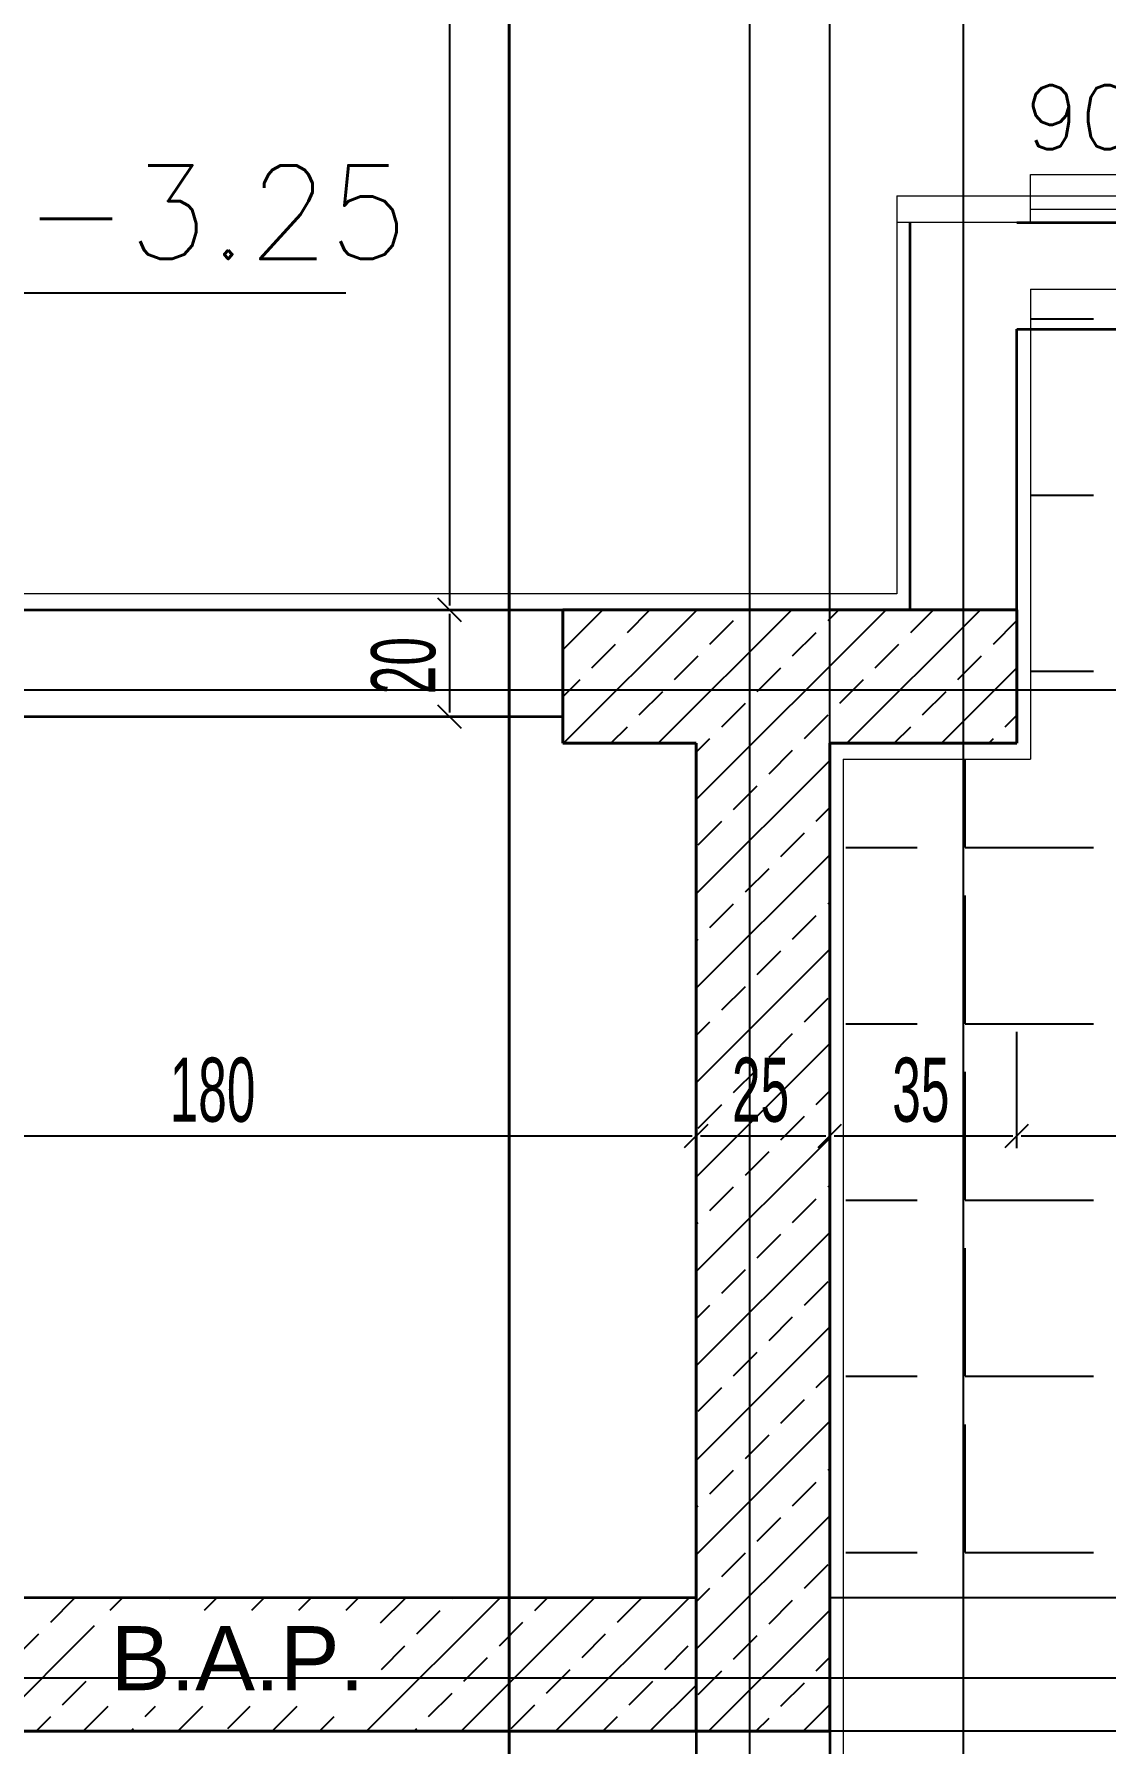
# Model space of a CAD drawing. Header units: inches. Extents: x -7543 to -822, y 102837 to 190349.
# Drawn here: x -836.25188 to -836.23183, y 102837.18519 to 102837.2172 of the extents above; entities that cross this region are included whole.
import ezdxf
from ezdxf.enums import TextEntityAlignment as Align

# ---------------------------------------------------------------- set-up
doc = ezdxf.new("R2010")
doc.units = ezdxf.units.IN
doc.header["$MEASUREMENT"] = 0
doc.linetypes.add('DASHDOTX2', pattern=[2, 1, -0.5, 0, -0.5])
doc.linetypes.add('DASHED', pattern=[19.05, 12.7, -6.35])
doc.layers.get('Defpoints').update_dxf_attribs({"lineweight": 25})
for name, color, linetype, lineweight in [('AKS', 1, 'Continuous', 25), ('ICOL', 55, 'Continuous', 25), ('KESİT', 7, 'Continuous', 40), ('KOLON', 2, 'Continuous', 40), ('SIVA', 150, 'Continuous', 15), ('TARAMA', 8, 'Continuous', 25), ('YAZI', 7, 'Continuous', 25)]:
    doc.layers.add(name, color=color, linetype=linetype, lineweight=lineweight)
doc.layers.add('DUVAR', color=7, linetype='Continuous', lineweight=35, true_color=0xfc4642)
doc.layers.add('KAPI', color=7, linetype='Continuous', lineweight=18, true_color=0xffb360)
doc.styles.add('OLCU', font='tromand.shx', dxfattribs={"width": 0.6, "height": 12})
doc.styles.add('TURKCE', font='arial.ttf')
doc.styles.add('TXTX', font='TXTX')
doc.styles.add('ÖLÇÜ', font='simplex.shx')

msp = doc.modelspace()

# ---------------------------------------------------------------- linework, layer by layer
at = {"layer": 'AKS', "linetype": 'DASHDOTX2', "ltscale": 10}
for p, q in [((-836.238494, 102837.180696), (-836.238494, 102837.317578)), ((-836.236994, 102837.180696), (-836.236994, 102837.317578)), ((-836.234494, 102837.180696), (-836.234494, 102837.317578)), ((-836.36717, 102837.204925), (-836.119115, 102837.204925)), ((-836.366996, 102837.186425), (-836.119115, 102837.186425))]:
    msp.add_line(p, q, dxfattribs=at)
at = {"layer": 'Defpoints'}
for p, q in [((-836.233494, 102837.203925), (-836.233494, 102837.211675)), ((-836.233494, 102837.211675), (-836.217494, 102837.211675)), ((-836.236994, 102837.187925), (-836.236994, 102837.203925)), ((-836.236994, 102837.203925), (-836.233494, 102837.203925)), ((-836.177994, 102837.187925), (-836.236994, 102837.187925)), ((-836.160994, 102837.185425), (-836.335994, 102837.185425))]:
    msp.add_line(p, q, dxfattribs=at)
at = {"layer": 'DUVAR'}
for p, q in [((-836.235494, 102837.213675), (-836.235494, 102837.206425)), ((-836.233494, 102837.213675), (-836.219494, 102837.213675)), ((-836.233494, 102837.206425), (-836.233494, 102837.211675)), ((-836.233494, 102837.211675), (-836.217494, 102837.211675)), ((-836.254994, 102837.206425), (-836.241994, 102837.206425)), ((-836.254994, 102837.204425), (-836.241994, 102837.204425)), ((-836.239494, 102837.187925), (-836.257494, 102837.187925)), ((-836.239494, 102837.185425), (-836.257494, 102837.185425)), ((-836.257494, 102837.185425), (-836.239494, 102837.185425)), ((-836.239494, 102837.185425), (-836.239494, 102837.169993)), ((-836.236994, 102837.185425), (-836.236994, 102837.169493))]:
    msp.add_line(p, q, dxfattribs=at)
at = {"layer": 'ICOL'}
for p, q in [((-836.244115, 102837.261597), (-836.244115, 102837.206503)), ((-836.256582, 102837.21236), (-836.24605, 102837.21236)), ((-836.244335, 102837.206645), (-836.243894, 102837.206204)), ((-836.244335, 102837.206645), (-836.243894, 102837.206204)), ((-836.244349, 102837.206425), (-836.242165, 102837.206425)), ((-836.244349, 102837.206425), (-836.242165, 102837.206425)), ((-836.244115, 102837.206347), (-836.244115, 102837.204503)), ((-836.244335, 102837.204645), (-836.243894, 102837.204204)), ((-836.244349, 102837.204425), (-836.242165, 102837.204425)), ((-836.239494, 102837.19634), (-836.239494, 102837.198524)), ((-836.239494, 102837.19634), (-836.239494, 102837.198524)), ((-836.236994, 102837.19634), (-836.236994, 102837.198524)), ((-836.236994, 102837.19634), (-836.236994, 102837.198524)), ((-836.233494, 102837.19634), (-836.233494, 102837.198524)), ((-836.233494, 102837.19634), (-836.233494, 102837.198524)), ((-836.257416, 102837.196574), (-836.239572, 102837.196574)), ((-836.239714, 102837.196354), (-836.239273, 102837.196795)), ((-836.239714, 102837.196354), (-836.239273, 102837.196795)), ((-836.239416, 102837.196574), (-836.237072, 102837.196574)), ((-836.237214, 102837.196354), (-836.236773, 102837.196795)), ((-836.237214, 102837.196354), (-836.236773, 102837.196795)), ((-836.236916, 102837.196574), (-836.233572, 102837.196574)), ((-836.233714, 102837.196354), (-836.233273, 102837.196795)), ((-836.233714, 102837.196354), (-836.233273, 102837.196795)), ((-836.233416, 102837.196574), (-836.217572, 102837.196574))]:
    msp.add_line(p, q, dxfattribs=at)
at = {"layer": 'KAPI'}
for p, q in [((-836.233241, 102837.214575), (-836.225241, 102837.214575)), ((-836.233241, 102837.214175), (-836.233241, 102837.214575)), ((-836.235741, 102837.214175), (-836.233241, 102837.214175)), ((-836.235741, 102837.214175), (-836.235741, 102837.213675)), ((-836.233241, 102837.213675), (-836.233241, 102837.214175)), ((-836.233241, 102837.214175), (-836.225241, 102837.214175)), ((-836.233241, 102837.213675), (-836.235741, 102837.213675))]:
    msp.add_line(p, q, dxfattribs=at)
msp.add_arc((-836.233041, 102837.214375), 0.007803, 358.5312, 91.4688, dxfattribs=at)
at = {"layer": 'KESİT', "linetype": 'DASHED'}
msp.add_line((-836.242993, 102837.173364), (-836.242993, 102837.269909), dxfattribs=at)
at = {"layer": 'KOLON'}
for p, q in [((-836.238994, 102837.206425), (-836.241994, 102837.206425)), ((-836.241994, 102837.206425), (-836.241994, 102837.203925)), ((-836.236994, 102837.206425), (-836.238994, 102837.206425)), ((-836.233494, 102837.206425), (-836.236994, 102837.206425)), ((-836.233494, 102837.203925), (-836.233494, 102837.206425)), ((-836.241994, 102837.203925), (-836.239494, 102837.203925)), ((-836.239494, 102837.203925), (-836.239494, 102837.185425)), ((-836.236994, 102837.195925), (-836.236994, 102837.203925)), ((-836.236994, 102837.203925), (-836.233494, 102837.203925)), ((-836.236994, 102837.185425), (-836.236994, 102837.195925)), ((-836.239494, 102837.185425), (-836.236994, 102837.185425))]:
    msp.add_line(p, q, dxfattribs=at)
at = {"layer": 'SIVA'}
for p, q in [((-836.233241, 102837.213925), (-836.219744, 102837.213925)), ((-836.235741, 102837.213675), (-836.235741, 102837.206725)), ((-836.233241, 102837.212425), (-836.217244, 102837.212425)), ((-836.233241, 102837.212425), (-836.233241, 102837.203625)), ((-836.241694, 102837.206725), (-836.255294, 102837.206725)), ((-836.238994, 102837.206725), (-836.242294, 102837.206725)), ((-836.236994, 102837.206725), (-836.238994, 102837.206725)), ((-836.235741, 102837.206725), (-836.236994, 102837.206725)), ((-836.236744, 102837.203625), (-836.233241, 102837.203625)), ((-836.236744, 102837.203625), (-836.236744, 102837.169743))]:
    msp.add_line(p, q, dxfattribs=at)
at = {"layer": 'TARAMA'}
for p, q in [((-836.233241, 102837.211872), (-836.232061, 102837.211872)), ((-836.233241, 102837.208572), (-836.232061, 102837.208572)), ((-836.241994, 102837.205675), (-836.241244, 102837.206425)), ((-836.241976, 102837.203925), (-836.239476, 102837.206425)), ((-836.240784, 102837.206001), (-836.24036, 102837.206425)), ((-836.240208, 102837.203925), (-836.237708, 102837.206425)), ((-836.239494, 102837.202872), (-836.235941, 102837.206425)), ((-836.239237, 102837.20578), (-836.238795, 102837.206222)), ((-836.237027, 102837.206222), (-836.236825, 102837.206425)), ((-836.236673, 102837.203925), (-836.234173, 102837.206425)), ((-836.23548, 102837.206001), (-836.235057, 102837.206425)), ((-836.233934, 102837.20578), (-836.233494, 102837.20622)), ((-836.23769, 102837.205559), (-836.237248, 102837.206001)), ((-836.241447, 102837.205338), (-836.241005, 102837.20578)), ((-836.2399, 102837.205117), (-836.239458, 102837.205559)), ((-836.236143, 102837.205338), (-836.235701, 102837.20578)), ((-836.234596, 102837.205117), (-836.234154, 102837.205559)), ((-836.238353, 102837.204896), (-836.237911, 102837.205338)), ((-836.234905, 102837.203925), (-836.233494, 102837.205336)), ((-836.233241, 102837.205272), (-836.232061, 102837.205272)), ((-836.241994, 102837.204791), (-836.241668, 102837.205117)), ((-836.240563, 102837.204454), (-836.240121, 102837.204896)), ((-836.236806, 102837.204675), (-836.236364, 102837.205117)), ((-836.235259, 102837.204454), (-836.234817, 102837.204896)), ((-836.239016, 102837.204233), (-836.238574, 102837.204675)), ((-836.237469, 102837.204012), (-836.237027, 102837.204454)), ((-836.233713, 102837.204233), (-836.233494, 102837.204452)), ((-836.241092, 102837.203925), (-836.240784, 102837.204233)), ((-836.239494, 102837.203756), (-836.239237, 102837.204012)), ((-836.235789, 102837.203925), (-836.23548, 102837.204233)), ((-836.234021, 102837.203925), (-836.233934, 102837.204012)), ((-836.238132, 102837.20335), (-836.23769, 102837.203792)), ((-836.234461, 102837.201972), (-836.234461, 102837.203625)), ((-836.239494, 102837.201104), (-836.236994, 102837.203604)), ((-836.238795, 102837.202687), (-836.238353, 102837.203129)), ((-836.237248, 102837.202466), (-836.236994, 102837.20272)), ((-836.239458, 102837.202024), (-836.239016, 102837.202466)), ((-836.237911, 102837.201803), (-836.237469, 102837.202245)), ((-836.239494, 102837.199336), (-836.236994, 102837.201836)), ((-836.236694, 102837.201972), (-836.235361, 102837.201972)), ((-836.234461, 102837.201972), (-836.232061, 102837.201972)), ((-836.238574, 102837.20114), (-836.238132, 102837.201582)), ((-836.234461, 102837.198672), (-836.234461, 102837.201072)), ((-836.239237, 102837.200477), (-836.238795, 102837.200919)), ((-836.237027, 102837.200919), (-836.236994, 102837.200952)), ((-836.23769, 102837.200256), (-836.237248, 102837.200698)), ((-836.239494, 102837.20022), (-836.239458, 102837.200256)), ((-836.239494, 102837.197569), (-836.236994, 102837.200069)), ((-836.238353, 102837.199593), (-836.237911, 102837.200035)), ((-836.239016, 102837.19893), (-836.238574, 102837.199372)), ((-836.237469, 102837.198709), (-836.237027, 102837.199151)), ((-836.239494, 102837.198452), (-836.239237, 102837.198709)), ((-836.238132, 102837.198046), (-836.23769, 102837.198488)), ((-836.236694, 102837.198672), (-836.235361, 102837.198672)), ((-836.234461, 102837.198672), (-836.232061, 102837.198672)), ((-836.239494, 102837.195801), (-836.236994, 102837.198301)), ((-836.238795, 102837.197383), (-836.238353, 102837.197825)), ((-836.234461, 102837.195372), (-836.234461, 102837.197772)), ((-836.237248, 102837.197162), (-836.236994, 102837.197417)), ((-836.239458, 102837.19672), (-836.239016, 102837.197162)), ((-836.237911, 102837.196499), (-836.237469, 102837.196941)), ((-836.239494, 102837.194033), (-836.236994, 102837.196533)), ((-836.238574, 102837.195837), (-836.238132, 102837.196278)), ((-836.239237, 102837.195174), (-836.238795, 102837.195616)), ((-836.237027, 102837.195616), (-836.236994, 102837.195649)), ((-836.23769, 102837.194953), (-836.237248, 102837.195395)), ((-836.236694, 102837.195372), (-836.235361, 102837.195372)), ((-836.234461, 102837.195372), (-836.232061, 102837.195372)), ((-836.239494, 102837.194917), (-836.239458, 102837.194953)), ((-836.239494, 102837.192265), (-836.236994, 102837.194765)), ((-836.238353, 102837.19429), (-836.237911, 102837.194732)), ((-836.234461, 102837.192072), (-836.234461, 102837.194472)), ((-836.239016, 102837.193627), (-836.238574, 102837.194069)), ((-836.237469, 102837.193406), (-836.237027, 102837.193848)), ((-836.239494, 102837.193149), (-836.239237, 102837.193406)), ((-836.238132, 102837.192743), (-836.23769, 102837.193185)), ((-836.239494, 102837.190497), (-836.236994, 102837.192997)), ((-836.238795, 102837.19208), (-836.238353, 102837.192522)), ((-836.237248, 102837.191859), (-836.236994, 102837.192114)), ((-836.239458, 102837.191417), (-836.239016, 102837.191859)), ((-836.236694, 102837.192072), (-836.235361, 102837.192072)), ((-836.234461, 102837.192072), (-836.232061, 102837.192072)), ((-836.237911, 102837.191196), (-836.237469, 102837.191638)), ((-836.239494, 102837.18873), (-836.236994, 102837.19123)), ((-836.234461, 102837.188772), (-836.234461, 102837.191172)), ((-836.238574, 102837.190533), (-836.238132, 102837.190975)), ((-836.239237, 102837.18987), (-836.238795, 102837.190312)), ((-836.237027, 102837.190312), (-836.236994, 102837.190346)), ((-836.23769, 102837.189649), (-836.237248, 102837.190091)), ((-836.239494, 102837.189614), (-836.239458, 102837.189649)), ((-836.239494, 102837.186962), (-836.236994, 102837.189462)), ((-836.238353, 102837.188986), (-836.237911, 102837.189428)), ((-836.239016, 102837.188324), (-836.238574, 102837.188765)), ((-836.236694, 102837.188772), (-836.235361, 102837.188772)), ((-836.234461, 102837.188772), (-836.232061, 102837.188772)), ((-836.237469, 102837.188103), (-836.237027, 102837.188545)), ((-836.250466, 102837.187694), (-836.250235, 102837.187925)), ((-836.249366, 102837.18791), (-836.249351, 102837.187925)), ((-836.248698, 102837.187694), (-836.248467, 102837.187925)), ((-836.247814, 102837.187694), (-836.247583, 102837.187925)), ((-836.24693, 102837.187694), (-836.246699, 102837.187925)), ((-836.245664, 102837.185425), (-836.243164, 102837.187925)), ((-836.245404, 102837.187453), (-836.244931, 102837.187925)), ((-836.244063, 102837.18791), (-836.244047, 102837.187925)), ((-836.243896, 102837.185425), (-836.241396, 102837.187925)), ((-836.242516, 102837.187689), (-836.24228, 102837.187925)), ((-836.242128, 102837.185425), (-836.239628, 102837.187925)), ((-836.239494, 102837.187846), (-836.239237, 102837.188103)), ((-836.251576, 102837.187468), (-836.251134, 102837.18791)), ((-836.246046, 102837.187694), (-836.24583, 102837.18791)), ((-836.244726, 102837.187247), (-836.244284, 102837.187689)), ((-836.240969, 102837.187468), (-836.240527, 102837.18791)), ((-836.239263, 102837.185425), (-836.236994, 102837.187694)), ((-836.238132, 102837.18744), (-836.23769, 102837.187882)), ((-836.252735, 102837.185425), (-836.250755, 102837.187404)), ((-836.243179, 102837.187026), (-836.242737, 102837.187468)), ((-836.252239, 102837.186805), (-836.251797, 102837.187247)), ((-836.245388, 102837.186584), (-836.244946, 102837.187026)), ((-836.241632, 102837.186805), (-836.24119, 102837.187247)), ((-836.240085, 102837.186584), (-836.239643, 102837.187026)), ((-836.238795, 102837.186777), (-836.238353, 102837.187219)), ((-836.243842, 102837.186363), (-836.2434, 102837.186805)), ((-836.237248, 102837.186556), (-836.236994, 102837.18681)), ((-836.251355, 102837.185921), (-836.250913, 102837.186363)), ((-836.242295, 102837.186142), (-836.241853, 102837.186584)), ((-836.240748, 102837.185921), (-836.240306, 102837.186363)), ((-836.239458, 102837.186114), (-836.239016, 102837.186556)), ((-836.237911, 102837.185893), (-836.237469, 102837.186335)), ((-836.244505, 102837.1857), (-836.244063, 102837.186142)), ((-836.24036, 102837.185425), (-836.239494, 102837.186291)), ((-836.251851, 102837.185425), (-836.251576, 102837.1857)), ((-836.250967, 102837.185425), (-836.250498, 102837.185894)), ((-836.249808, 102837.1857), (-836.249614, 102837.185894)), ((-836.249199, 102837.185425), (-836.24873, 102837.185894)), ((-836.248261, 102837.185479), (-836.247846, 102837.185894)), ((-836.247431, 102837.185425), (-836.246962, 102837.185894)), ((-836.246547, 102837.185425), (-836.246272, 102837.1857)), ((-836.242958, 102837.185479), (-836.242516, 102837.185921)), ((-836.241244, 102837.185425), (-836.240969, 102837.1857)), ((-836.237495, 102837.185425), (-836.236994, 102837.185926)), ((-836.250083, 102837.185425), (-836.250029, 102837.185479)), ((-836.24478, 102837.185425), (-836.244726, 102837.185479)), ((-836.238379, 102837.185425), (-836.238132, 102837.185672))]:
    msp.add_line(p, q, dxfattribs=at)

# ---------------------------------------------------------------- texts
at = {"layer": 'ICOL', "style": 'OLCU', "width": 0.6}
msp.add_text('20', height=0.0012, rotation=90, dxfattribs=at).set_placement((-836.244379, 102837.204842))
for s, p in [('180', (-836.249351, 102837.196838)), ('25', (-836.238826, 102837.196838)), ('35', (-836.235826, 102837.196838))]:
    msp.add_text(s, height=0.0012, dxfattribs=at).set_placement(p)
at = {"layer": 'ICOL', "style": 'ÖLÇÜ'}
msp.add_attdef('-3.25', text='%%p0.00', height=0.00175, dxfattribs=at).set_placement((-836.248478, 102837.212992), align=Align.CENTER)
at = {"layer": 'KAPI', "style": 'TXTX'}
msp.add_text('90/240', height=0.0012, dxfattribs=at).set_placement((-836.233343, 102837.215047))
at = {"layer": 'YAZI', "style": 'TURKCE'}
msp.add_text('B.A.P.', height=0.0012, dxfattribs=at).set_placement((-836.250455, 102837.186194))

doc.saveas('drawing.dxf')
